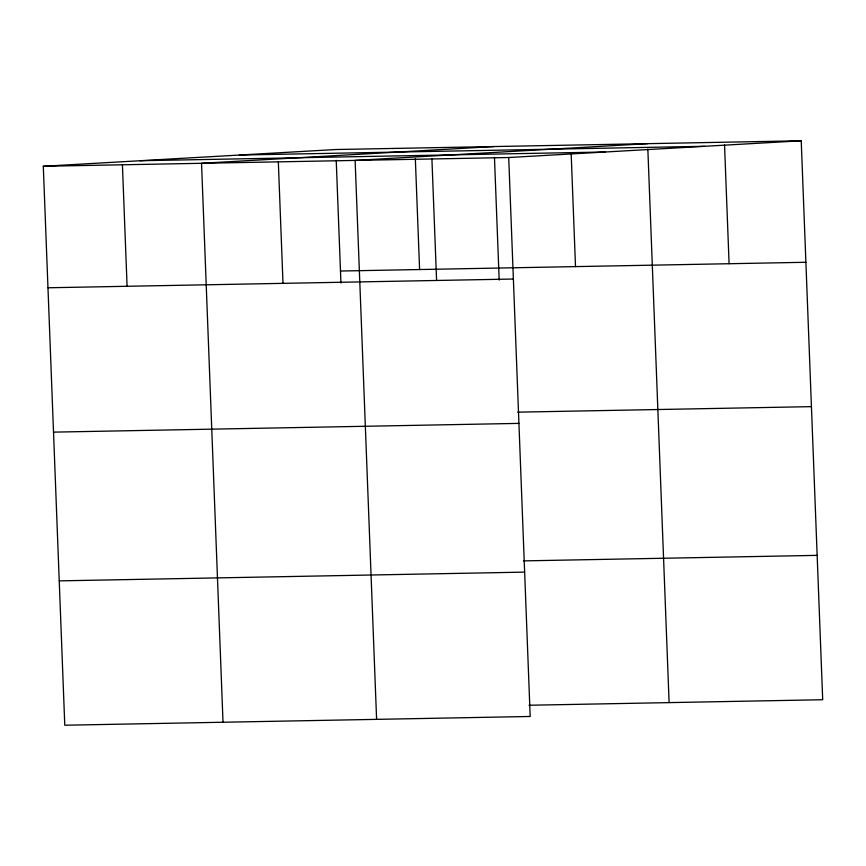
<?xml version="1.0" encoding="UTF-8"?>
<svg xmlns="http://www.w3.org/2000/svg" width="866" height="866" viewBox="0 0 866 866"><rect width="100%" height="100%" fill="white"/><g stroke="black" fill="none" stroke-linecap="round" stroke-linejoin="round"><path stroke-width="1.3" d="M43.3 166.272L508.71 157.525L530.187 716.474L64.777 725.221L43.3 166.272L335.813 149.526L801.223 140.779L822.7 699.728L528.996 705.249M494.053 146.549L201.54 163.295L223.017 722.255M647.638 143.659L355.125 160.405L376.602 719.365M508.71 157.525L801.223 140.779M239.287 155.046L704.697 146.3M139.827 160.74L605.247 151.994M340.479 271.026L805.9 262.279M47.966 287.772L513.386 279.025M517.738 412.162L811.442 406.641M53.519 432.134L518.929 423.387M523.454 560.887L817.158 555.366M59.224 580.87L524.644 572.123M724.539 144.914L729.096 263.719M647.844 149.06L669.115 702.618M571.159 153.206L575.511 266.609M494.464 157.352L499.184 280.086M431.918 158.965L436.594 280.476M415.344 158.835L419.599 269.543M336.225 160.318L340.944 283.052M278.332 161.855L282.998 283.355M122.42 164.789L127.086 286.289"/></g></svg>
